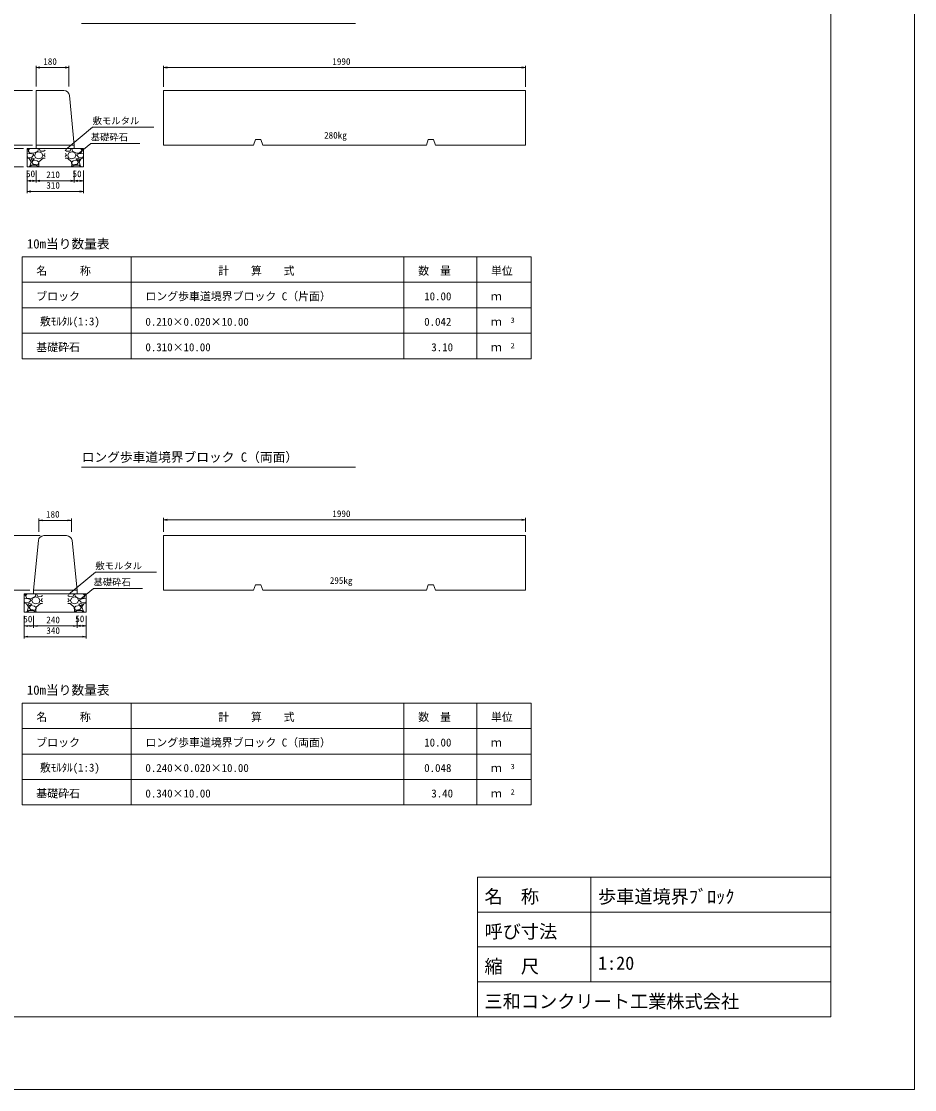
# Model space of a CAD drawing. Units: millimetres on the paper. Extents: x 0 to 841, y 0 to 594.
# Drawn here: x 595.4 to 841, y 0 to 293.5 of the extents above; entities that cross this region are included whole.
import ezdxf
from ezdxf.enums import TextEntityAlignment as Align

# ---------------------------------------------------------------- set-up
doc = ezdxf.new("R2010")
doc.units = ezdxf.units.MM
for name, color, linetype, lineweight in [('D-MTR-FRAM（材料表図枠）', 2, 'Continuous', 18), ('D-STR-DIM（寸法）', 7, 'Continuous', 18), ('D-STR-HTXT（旗揚げ）', 7, 'Continuous', 18), ('D-STR-STRn（構造物）', 7, 'Continuous', 18), ('D-STR（構造物外形線）', 1, 'Continuous', 18), ('D-TTL(外枠）', 2, 'Continuous', 18), ('DEFPOINTS_2', 8, 'Continuous', 18)]:
    doc.layers.add(name, color=color, linetype=linetype, lineweight=lineweight)
for name, color, linetype in [('D-MTR-TXT(文字列）', 7, 'Continuous'), ('D-MTR（材料表タイトル）', 7, 'Continuous'), ('D-STR-TXT（文字）', 7, 'Continuous'), ('D-TTL-TXT（文字）', 7, 'Continuous')]:
    doc.layers.add(name, color=color, linetype=linetype)
doc.styles.add('ＭＳ ゴシック', font='')
doc.styles.get('ＭＳ ゴシック').set_extended_font_data('MS Gothic')

msp = doc.modelspace()

# ---------------------------------------------------------------- linework, layer by layer
at = {"layer": 'D-MTR-FRAM（材料表図枠）'}
for p, q in [((595.58, 228.815), (735.58, 228.815)), ((595.58, 200.815), (595.58, 228.815)), ((625.58, 200.815), (625.58, 228.815)), ((700.58, 200.815), (700.58, 228.815)), ((720.58, 200.815), (720.58, 228.815)), ((735.58, 200.815), (735.58, 228.815)), ((595.58, 221.815), (735.58, 221.815)), ((595.58, 214.815), (735.58, 214.815)), ((595.58, 207.815), (735.58, 207.815)), ((595.58, 200.815), (735.58, 200.815)), ((595.58, 106.209), (735.58, 106.209)), ((595.58, 78.209), (595.58, 106.209)), ((625.58, 78.209), (625.58, 106.209)), ((700.58, 78.209), (700.58, 106.209)), ((720.58, 78.209), (720.58, 106.209)), ((735.58, 78.209), (735.58, 106.209)), ((595.58, 99.209), (735.58, 99.209)), ((595.58, 92.209), (735.58, 92.209)), ((595.58, 85.209), (735.58, 85.209)), ((595.58, 78.209), (735.58, 78.209))]:
    msp.add_line(p, q, dxfattribs=at)
at = {"layer": 'D-STR-DIM（寸法）'}
for p, q in [((599.453, 275.572), (599.453, 281.309)), ((599.453, 280.809), (600.453, 280.976)), ((600.453, 280.642), (599.453, 280.809)), ((599.453, 280.809), (600.453, 280.809)), ((607.449, 280.809), (600.453, 280.809)), ((607.449, 280.976), (608.449, 280.809)), ((608.449, 280.809), (607.449, 280.642)), ((608.449, 280.809), (607.449, 280.809)), ((608.449, 275.572), (608.449, 281.309)), ((634.491, 275.54), (634.491, 281.309)), ((634.491, 280.809), (635.491, 280.976)), ((635.491, 280.642), (634.491, 280.809)), ((634.491, 280.809), (635.491, 280.809)), ((732.991, 280.809), (635.491, 280.809)), ((732.991, 280.976), (733.991, 280.809)), ((733.991, 280.809), (732.991, 280.642)), ((733.991, 280.809), (732.991, 280.809)), ((733.991, 275.54), (733.991, 281.309)), ((598.453, 274.54), (587.913, 274.54)), ((598.453, 259.54), (587.913, 259.54)), ((598.453, 259.54), (587.913, 259.54)), ((595.953, 258.54), (587.913, 258.54)), ((595.953, 258.54), (587.913, 258.54)), ((595.953, 253.54), (587.913, 253.54)), ((596.953, 252.54), (596.953, 249.219)), ((596.953, 252.54), (596.953, 246.281)), ((599.453, 252.54), (599.453, 249.219)), ((599.453, 252.54), (599.453, 249.219)), ((609.953, 252.54), (609.953, 249.219)), ((609.953, 252.54), (609.953, 249.219)), ((612.453, 252.54), (612.453, 249.219)), ((612.453, 252.54), (612.453, 246.281)), ((596.953, 249.719), (597.953, 249.885)), ((597.953, 249.552), (596.953, 249.719)), ((596.953, 249.719), (597.953, 249.719)), ((598.453, 249.719), (597.953, 249.719)), ((598.453, 249.885), (599.453, 249.719)), ((599.453, 249.719), (598.453, 249.552)), ((599.453, 249.719), (598.453, 249.719)), ((599.453, 249.719), (600.453, 249.885)), ((600.453, 249.552), (599.453, 249.719)), ((599.453, 249.719), (600.453, 249.719)), ((608.953, 249.719), (600.453, 249.719)), ((608.953, 249.885), (609.953, 249.719)), ((609.953, 249.719), (608.953, 249.552)), ((609.953, 249.719), (608.953, 249.719)), ((609.953, 249.719), (610.953, 249.885)), ((610.953, 249.552), (609.953, 249.719)), ((609.953, 249.719), (610.953, 249.719)), ((610.953, 249.719), (611.453, 249.719)), ((611.453, 249.885), (612.453, 249.719)), ((612.453, 249.719), (611.453, 249.552)), ((612.453, 249.719), (611.453, 249.719)), ((596.953, 246.781), (597.953, 246.948)), ((597.953, 246.614), (596.953, 246.781)), ((596.953, 246.781), (597.953, 246.781)), ((611.453, 246.781), (597.953, 246.781)), ((611.453, 246.948), (612.453, 246.781)), ((612.453, 246.781), (611.453, 246.614)), ((612.453, 246.781), (611.453, 246.781)), ((600.203, 153.214), (600.203, 156.91)), ((600.203, 156.41), (601.203, 156.577)), ((601.203, 156.243), (600.203, 156.41)), ((600.203, 156.41), (601.203, 156.41)), ((608.203, 156.41), (601.203, 156.41)), ((608.203, 156.577), (609.203, 156.41)), ((609.203, 156.41), (608.203, 156.243)), ((609.203, 156.41), (608.203, 156.41)), ((609.203, 153.214), (609.203, 156.91)), ((634.491, 153.214), (634.491, 157.077)), ((634.491, 156.577), (635.491, 156.743)), ((635.491, 156.41), (634.491, 156.577)), ((634.491, 156.577), (635.491, 156.577)), ((732.991, 156.577), (635.491, 156.577)), ((732.991, 156.743), (733.991, 156.577)), ((733.991, 156.577), (732.991, 156.41)), ((733.991, 156.577), (732.991, 156.577)), ((733.991, 153.214), (733.991, 157.077)), ((600.56, 152.214), (587.163, 152.214)), ((597.703, 137.214), (587.163, 137.214)), ((597.703, 137.214), (587.163, 137.214)), ((596.203, 130.214), (596.203, 126.892)), ((596.203, 130.214), (596.203, 123.954)), ((598.703, 130.214), (598.703, 126.892)), ((598.703, 130.214), (598.703, 126.892)), ((610.698, 130.214), (610.698, 126.941)), ((610.698, 130.214), (610.698, 126.892)), ((613.203, 130.214), (613.203, 126.941)), ((613.203, 130.214), (613.203, 123.954)), ((596.203, 127.392), (597.203, 127.559)), ((597.203, 127.225), (596.203, 127.392)), ((596.203, 127.392), (597.203, 127.392)), ((597.703, 127.392), (597.203, 127.392)), ((597.703, 127.559), (598.703, 127.392)), ((598.703, 127.392), (597.703, 127.225)), ((598.703, 127.392), (597.703, 127.392)), ((598.703, 127.392), (599.703, 127.559)), ((599.703, 127.225), (598.703, 127.392)), ((598.703, 127.392), (599.703, 127.392)), ((609.698, 127.392), (599.703, 127.392)), ((609.698, 127.559), (610.698, 127.392)), ((610.698, 127.392), (609.698, 127.225)), ((610.698, 127.392), (609.698, 127.392)), ((610.698, 127.441), (611.698, 127.608)), ((611.698, 127.275), (610.698, 127.441)), ((610.698, 127.441), (611.698, 127.441)), ((611.698, 127.441), (612.203, 127.441)), ((612.203, 127.608), (613.203, 127.441)), ((613.203, 127.441), (612.203, 127.275)), ((613.203, 127.441), (612.203, 127.441)), ((596.203, 124.454), (597.203, 124.621)), ((597.203, 124.288), (596.203, 124.454)), ((596.203, 124.454), (597.203, 124.454)), ((612.203, 124.454), (597.203, 124.454)), ((612.203, 124.621), (613.203, 124.454)), ((613.203, 124.454), (612.203, 124.288)), ((613.203, 124.454), (612.203, 124.454))]:
    msp.add_line(p, q, dxfattribs=at)
at = {"layer": 'D-STR-HTXT（旗揚げ）'}
for p, q in [((611.888, 292.925), (687.257, 292.925)), ((607.647, 258.296), (614.99, 264.465)), ((631.846, 264.465), (614.99, 264.465)), ((611.027, 257.088), (614.467, 259.972)), ((627.941, 259.972), (614.467, 259.972)), ((611.888, 170.993), (687.257, 170.993)), ((608.392, 136.018), (615.735, 142.188)), ((632.591, 142.188), (615.735, 142.188)), ((611.772, 134.811), (615.212, 137.694)), ((628.686, 137.694), (615.212, 137.694))]:
    msp.add_line(p, q, dxfattribs=at)
at = {"layer": 'D-STR-STRn（構造物）'}
for p, q in [((599.453, 258.54), (596.953, 258.54)), ((596.953, 258.54), (596.953, 253.54)), ((596.953, 258.105), (597.515, 258.54)), ((597.261, 257.988), (597.758, 258.54)), ((599.453, 259.54), (599.453, 258.54)), ((611.397, 258.54), (599.453, 258.54)), ((600.113, 258.538), (599.913, 257.838)), ((600.283, 258.54), (600.553, 257.9)), ((609.122, 258.54), (608.852, 257.9)), ((609.292, 258.538), (609.492, 257.838)), ((609.953, 259.54), (609.953, 258.54)), ((609.953, 258.54), (612.453, 258.54)), ((612.144, 257.988), (611.647, 258.54)), ((612.453, 258.105), (611.89, 258.54)), ((612.453, 258.54), (612.453, 253.54)), ((597.716, 257.232), (596.953, 257.152)), ((597.16, 256.154), (596.953, 256.38)), ((597.563, 255.833), (596.953, 255.884)), ((598.308, 256.241), (597.158, 256.141)), ((597.621, 257.385), (597.271, 257.985)), ((598.122, 254.941), (597.572, 255.841)), ((598.858, 257.298), (597.608, 257.398)), ((598.709, 256.991), (597.709, 257.241)), ((598.059, 255.788), (598.259, 255.288)), ((598.411, 255.936), (598.061, 255.786)), ((598.259, 255.289), (599.009, 255.739)), ((598.761, 256.738), (598.311, 256.238)), ((599.013, 255.739), (598.413, 255.939)), ((598.762, 256.735), (598.712, 256.985)), ((599.914, 257.834), (598.864, 257.284)), ((599.007, 256.739), (599.307, 256.039)), ((599.06, 256.738), (599.36, 257.438)), ((599.307, 256.034), (600.157, 255.784)), ((599.362, 257.438), (600.162, 257.688)), ((600.159, 257.688), (600.959, 257.388)), ((600.164, 255.785), (601.014, 256.035)), ((601.362, 255.938), (600.212, 254.888)), ((600.558, 257.885), (601.608, 257.835)), ((600.962, 257.387), (601.262, 256.737)), ((601.01, 256.04), (601.26, 256.74)), ((601.953, 255.884), (601.363, 255.933)), ((601.61, 256.739), (601.76, 257.139)), ((601.953, 256.38), (601.61, 256.754)), ((601.611, 257.842), (601.953, 258.105)), ((601.953, 257.152), (601.766, 257.132)), ((607.794, 257.842), (607.453, 258.105)), ((607.453, 257.152), (607.639, 257.132)), ((607.453, 256.38), (607.795, 256.754)), ((607.453, 255.884), (608.042, 255.933)), ((607.795, 256.739), (607.645, 257.139)), ((608.847, 257.885), (607.797, 257.835)), ((608.043, 255.938), (609.193, 254.888)), ((608.443, 257.387), (608.143, 256.737)), ((608.395, 256.04), (608.145, 256.74)), ((609.241, 255.785), (608.391, 256.035)), ((609.246, 257.688), (608.446, 257.388)), ((610.043, 257.438), (609.243, 257.688)), ((610.098, 256.034), (609.248, 255.784)), ((609.491, 257.834), (610.541, 257.284)), ((610.345, 256.738), (610.045, 257.438)), ((610.398, 256.739), (610.098, 256.039)), ((610.392, 255.739), (610.992, 255.939)), ((611.146, 255.289), (610.396, 255.739)), ((610.547, 257.298), (611.797, 257.398)), ((610.643, 256.735), (610.693, 256.985)), ((610.644, 256.738), (611.094, 256.238)), ((610.696, 256.991), (611.696, 257.241)), ((610.994, 255.936), (611.344, 255.786)), ((611.097, 256.241), (612.247, 256.141)), ((611.346, 255.788), (611.146, 255.288)), ((611.283, 254.941), (611.833, 255.841)), ((611.689, 257.232), (612.453, 257.152)), ((611.784, 257.385), (612.134, 257.985)), ((611.842, 255.833), (612.453, 255.884)), ((612.245, 256.154), (612.453, 256.38)), ((596.953, 253.54), (612.453, 253.54)), ((597.516, 253.54), (597.711, 253.692)), ((597.712, 253.686), (598.112, 254.936)), ((597.758, 253.54), (598.161, 253.988)), ((598.161, 253.988), (599.461, 253.988)), ((598.26, 254.84), (598.66, 254.24)), ((598.761, 255.338), (598.261, 254.838)), ((598.663, 254.236), (599.913, 254.086)), ((599.767, 255.191), (598.767, 255.341)), ((599.46, 254), (600.11, 253.55)), ((600.172, 254.828), (599.772, 255.178)), ((599.913, 254.089), (600.163, 254.539)), ((600.153, 253.85), (600.283, 253.54)), ((600.209, 254.891), (600.159, 253.841)), ((600.161, 254.538), (600.161, 254.838)), ((609.252, 253.85), (609.122, 253.54)), ((609.196, 254.891), (609.246, 253.841)), ((609.233, 254.828), (609.633, 255.178)), ((609.492, 254.089), (609.242, 254.539)), ((609.244, 254.538), (609.244, 254.838)), ((609.945, 254), (609.295, 253.55)), ((610.742, 254.236), (609.492, 254.086)), ((609.638, 255.191), (610.638, 255.341)), ((611.244, 253.988), (609.944, 253.988)), ((610.644, 255.338), (611.144, 254.838)), ((611.145, 254.84), (610.745, 254.24)), ((611.647, 253.54), (611.244, 253.988)), ((611.693, 253.686), (611.293, 254.936)), ((611.89, 253.54), (611.694, 253.692)), ((598.703, 136.214), (596.203, 136.214)), ((596.203, 136.214), (596.203, 131.214)), ((596.203, 135.779), (596.765, 136.214)), ((596.511, 135.662), (597.008, 136.214)), ((596.871, 135.059), (596.521, 135.659)), ((598.108, 134.972), (596.858, 135.072)), ((599.164, 135.508), (598.114, 134.958)), ((598.31, 134.411), (598.61, 135.111)), ((598.612, 135.111), (599.412, 135.361)), ((598.703, 137.214), (598.703, 136.214)), ((610.703, 136.214), (598.703, 136.214)), ((599.363, 136.211), (599.163, 135.511)), ((599.409, 135.361), (600.209, 135.061)), ((599.533, 136.214), (599.803, 135.573)), ((599.808, 135.559), (600.858, 135.509)), ((600.212, 135.06), (600.512, 134.41)), ((600.861, 135.515), (601.203, 135.779)), ((608.544, 135.515), (608.203, 135.779)), ((609.597, 135.559), (608.547, 135.509)), ((609.193, 135.06), (608.893, 134.41)), ((609.996, 135.361), (609.196, 135.061)), ((609.872, 136.214), (609.602, 135.573)), ((610.793, 135.111), (609.993, 135.361)), ((610.042, 136.211), (610.242, 135.511)), ((610.241, 135.508), (611.291, 134.958)), ((610.703, 137.214), (610.703, 136.214)), ((610.703, 136.214), (613.203, 136.214)), ((611.095, 134.411), (610.795, 135.111)), ((611.297, 134.972), (612.547, 135.072)), ((612.894, 135.662), (612.397, 136.214)), ((612.534, 135.059), (612.884, 135.659)), ((613.203, 135.779), (612.64, 136.214)), ((613.203, 136.214), (613.203, 131.214)), ((596.966, 134.906), (596.203, 134.825)), ((596.41, 133.828), (596.203, 134.054)), ((596.813, 133.506), (596.203, 133.557)), ((597.558, 133.914), (596.408, 133.814)), ((597.372, 132.614), (596.822, 133.514)), ((597.959, 134.664), (596.959, 134.914)), ((596.962, 131.36), (597.362, 132.61)), ((597.309, 133.461), (597.509, 132.961)), ((597.661, 133.609), (597.311, 133.459)), ((597.509, 132.963), (598.259, 133.413)), ((597.51, 132.513), (597.91, 131.913)), ((598.011, 133.011), (597.511, 132.511)), ((598.011, 134.412), (597.561, 133.912)), ((598.263, 133.412), (597.663, 133.612)), ((598.012, 134.408), (597.962, 134.658)), ((599.017, 132.864), (598.017, 133.014)), ((598.257, 134.413), (598.557, 133.713)), ((598.557, 133.708), (599.407, 133.458)), ((599.422, 132.501), (599.022, 132.851)), ((599.163, 131.762), (599.413, 132.212)), ((599.459, 132.564), (599.409, 131.514)), ((599.411, 132.212), (599.411, 132.512)), ((599.414, 133.458), (600.264, 133.708)), ((600.612, 133.611), (599.462, 132.561)), ((600.26, 133.714), (600.51, 134.414)), ((601.203, 133.557), (600.613, 133.606)), ((600.86, 134.413), (601.01, 134.813)), ((601.203, 134.054), (600.86, 134.428)), ((601.203, 134.825), (601.016, 134.806)), ((608.203, 134.825), (608.389, 134.806)), ((608.203, 134.054), (608.545, 134.428)), ((608.203, 133.557), (608.792, 133.606)), ((608.545, 134.413), (608.395, 134.813)), ((608.793, 133.611), (609.943, 132.561)), ((609.145, 133.714), (608.895, 134.414)), ((609.991, 133.458), (609.141, 133.708)), ((609.946, 132.564), (609.996, 131.514)), ((609.983, 132.501), (610.383, 132.851)), ((610.242, 131.762), (609.992, 132.212)), ((609.994, 132.212), (609.994, 132.512)), ((610.848, 133.708), (609.998, 133.458)), ((610.388, 132.864), (611.388, 133.014)), ((611.148, 134.413), (610.848, 133.713)), ((611.142, 133.412), (611.742, 133.612)), ((611.896, 132.963), (611.146, 133.413)), ((611.393, 134.408), (611.443, 134.658)), ((611.394, 134.412), (611.844, 133.912)), ((611.394, 133.011), (611.894, 132.511)), ((611.446, 134.664), (612.446, 134.914)), ((611.895, 132.513), (611.495, 131.913)), ((611.744, 133.609), (612.094, 133.459)), ((611.847, 133.914), (612.997, 133.814)), ((612.096, 133.461), (611.896, 132.961)), ((612.033, 132.614), (612.583, 133.514)), ((612.443, 131.36), (612.043, 132.61)), ((612.439, 134.906), (613.203, 134.825)), ((612.592, 133.506), (613.203, 133.557)), ((612.995, 133.828), (613.203, 134.054)), ((596.203, 131.214), (613.203, 131.214)), ((596.766, 131.214), (596.961, 131.365)), ((597.008, 131.214), (597.411, 131.662)), ((597.411, 131.662), (598.711, 131.662)), ((597.913, 131.909), (599.163, 131.759)), ((598.71, 131.673), (599.36, 131.223)), ((599.403, 131.523), (599.533, 131.214)), ((610.002, 131.523), (609.872, 131.214)), ((610.695, 131.673), (610.045, 131.223)), ((611.492, 131.909), (610.242, 131.759)), ((611.994, 131.662), (610.694, 131.662)), ((612.397, 131.214), (611.994, 131.662)), ((612.64, 131.214), (612.444, 131.365))]:
    msp.add_line(p, q, dxfattribs=at)
at = {"layer": 'D-STR（構造物外形線）'}
for p, q in [((599.453, 274.54), (599.453, 259.54)), ((599.453, 274.54), (607.095, 274.54)), ((608.588, 273.19), (609.953, 259.54)), ((634.491, 274.54), (733.991, 274.54)), ((634.491, 274.54), (634.491, 259.54)), ((733.991, 259.54), (733.991, 274.54)), ((609.953, 259.54), (599.453, 259.54)), ((659.241, 259.54), (634.491, 259.54)), ((659.241, 259.54), (659.741, 261.04)), ((659.741, 261.04), (661.241, 261.04)), ((661.741, 259.54), (661.241, 261.04)), ((706.741, 259.54), (661.741, 259.54)), ((706.741, 259.54), (707.241, 261.04)), ((707.241, 261.04), (708.741, 261.04)), ((709.241, 259.54), (708.741, 261.04)), ((733.991, 259.54), (709.241, 259.54)), ((598.703, 137.214), (600.067, 150.863)), ((601.56, 152.214), (607.845, 152.214)), ((609.338, 150.863), (610.703, 137.214)), ((634.491, 152.214), (733.991, 152.214)), ((634.491, 152.214), (634.491, 137.214)), ((733.991, 137.214), (733.991, 152.214)), ((659.241, 137.214), (659.741, 138.714)), ((659.741, 138.714), (661.241, 138.714)), ((661.741, 137.214), (661.241, 138.714)), ((706.741, 137.214), (707.241, 138.714)), ((707.241, 138.714), (708.741, 138.714)), ((709.241, 137.214), (708.741, 138.714)), ((598.703, 137.214), (610.703, 137.214)), ((659.241, 137.214), (634.491, 137.214)), ((706.741, 137.214), (661.741, 137.214)), ((733.991, 137.214), (709.241, 137.214))]:
    msp.add_line(p, q, dxfattribs=at)
for centre, start, end in [((607.095, 273.04), 5.71059, 90), ((601.56, 150.714), 90, 174.28941), ((607.845, 150.714), 5.71059, 90)]:
    msp.add_arc(centre, 1.5, start, end, dxfattribs=at)
at = {"layer": 'D-TTL(外枠）'}
for p, q in [((818, 574), (818, 20)), ((720.8, 58.4), (818, 58.4)), ((720.8, 58.4), (720.8, 20)), ((752, 58.4), (752, 29.6)), ((720.8, 48.8), (818, 48.8)), ((720.8, 39.2), (818, 39.2)), ((720.8, 29.6), (818, 29.6)), ((818, 20), (23, 20))]:
    msp.add_line(p, q, dxfattribs=at)
at = {"layer": 'DEFPOINTS_2'}
for p, q in [((841, 0), (841, 594)), ((0, 0), (841, 0))]:
    msp.add_line(p, q, dxfattribs=at)

# ---------------------------------------------------------------- texts
at = {"layer": 'D-MTR-TXT(文字列）', "style": 'ＭＳ ゴシック'}
for s, height, p in [('名\u3000\u3000\u3000称', 2.199, (599.502, 223.218)), ('計\u3000\u3000算\u3000\u3000式', 2.199, (649.51, 223.218)), ('数\u3000量', 2.199, (704.502, 223.218)), ('単位', 2.199, (724.502, 223.218)), ('ブロック', 2.199, (599.502, 216.218)), ('ロング歩車道境界ブロック C（片面）', 2.199, (629.502, 216.218)), ('10.00', 2.199, (706.153, 216.218)), ('ｍ', 2.199, (724.502, 216.218)), ('敷ﾓﾙﾀﾙ(1:3)', 2.199, (600.502, 209.318)), ('0.210×0.020×10.00', 2.199, (629.502, 209.218)), ('0.042', 2.199, (706.153, 209.218)), ('ｍ', 2.199, (724.502, 209.218)), ('3', 1.466, (729.904, 210.222)), ('基礎砕石', 2.199, (599.502, 202.218)), ('0.310×10.00', 2.199, (629.502, 202.218)), ('3.10', 2.199, (708.103, 202.218)), ('ｍ', 2.199, (724.502, 202.218)), ('2', 1.466, (729.904, 203.222)), ('名\u3000\u3000\u3000称', 2.199, (599.502, 100.612)), ('計\u3000\u3000算\u3000\u3000式', 2.199, (649.51, 100.612)), ('数\u3000量', 2.199, (704.502, 100.612)), ('単位', 2.199, (724.502, 100.612)), ('ブロック', 2.199, (599.502, 93.612)), ('ロング歩車道境界ブロック C（両面）', 2.199, (629.502, 93.612)), ('10.00', 2.199, (706.153, 93.612)), ('ｍ', 2.199, (724.502, 93.612)), ('敷ﾓﾙﾀﾙ(1:3)', 2.199, (600.502, 86.713)), ('0.240×0.020×10.00', 2.199, (629.502, 86.612)), ('0.048', 2.199, (706.153, 86.612)), ('ｍ', 2.199, (724.502, 86.612)), ('3', 1.466, (729.904, 87.617)), ('基礎砕石', 2.199, (599.502, 79.612)), ('0.340×10.00', 2.199, (629.502, 79.612)), ('3.40', 2.199, (708.103, 79.612)), ('2', 1.466, (729.904, 80.617)), ('ｍ', 2.199, (724.502, 79.612))]:
    msp.add_text(s, height=height, dxfattribs=at).set_placement(p, align=Align.BOTTOM_LEFT)
at = {"layer": 'D-MTR（材料表タイトル）', "style": 'ＭＳ ゴシック'}
for p in [(596.922, 230.34), (596.922, 107.734)]:
    msp.add_text('10m当り数量表', height=2.566, dxfattribs=at).set_placement(p, align=Align.BOTTOM_LEFT)
at = {"layer": 'D-STR-DIM（寸法）', "style": 'ＭＳ ゴシック'}
for s, p in [('180', (601.419, 281.009)), ('1990', (680.897, 281.009)), ('50', (596.674, 250.165)), ('50', (609.47, 250.165)), ('210', (602.253, 249.919)), ('310', (602.26, 246.981)), ('180', (602.171, 156.61)), ('1990', (680.897, 156.777)), ('50', (595.924, 127.838)), ('240', (602.251, 127.592)), ('50', (610.215, 127.888)), ('340', (602.26, 124.654))]:
    msp.add_text(s, height=1.833, dxfattribs=at).set_placement(p, align=Align.BOTTOM_LEFT)
at = {"layer": 'D-STR-TXT（文字）', "style": 'ＭＳ ゴシック'}
for s, p in [('敷モルタル', (614.99, 264.718)), ('基礎砕石', (614.467, 260.224)), ('280kg', (678.631, 260.749)), ('敷モルタル', (615.735, 142.44)), ('295kg', (680.197, 138.422)), ('基礎砕石', (615.212, 137.947))]:
    msp.add_text(s, height=1.833, dxfattribs=at).set_placement(p, align=Align.BOTTOM_LEFT)
at = {"layer": 'D-TTL-TXT（文字）', "style": 'ＭＳ ゴシック'}
for s, height, p in [('ロング歩車道境界ブロック C（両面）', 2.566, (611.98, 171.736)), ('名\u3000称', 3.666, (722.731, 50.114)), ('歩車道境界ﾌﾞﾛｯｸ', 3.666, (753.931, 50.114)), ('呼び寸法', 3.666, (722.731, 40.514)), ('縮\u3000尺', 3.666, (722.731, 30.914)), ('1:20', 3.666, (753.931, 31.827)), ('三和コンクリート工業株式会社', 3.666, (722.731, 21.314))]:
    msp.add_text(s, height=height, dxfattribs=at).set_placement(p, align=Align.BOTTOM_LEFT)

doc.saveas('drawing.dxf')
